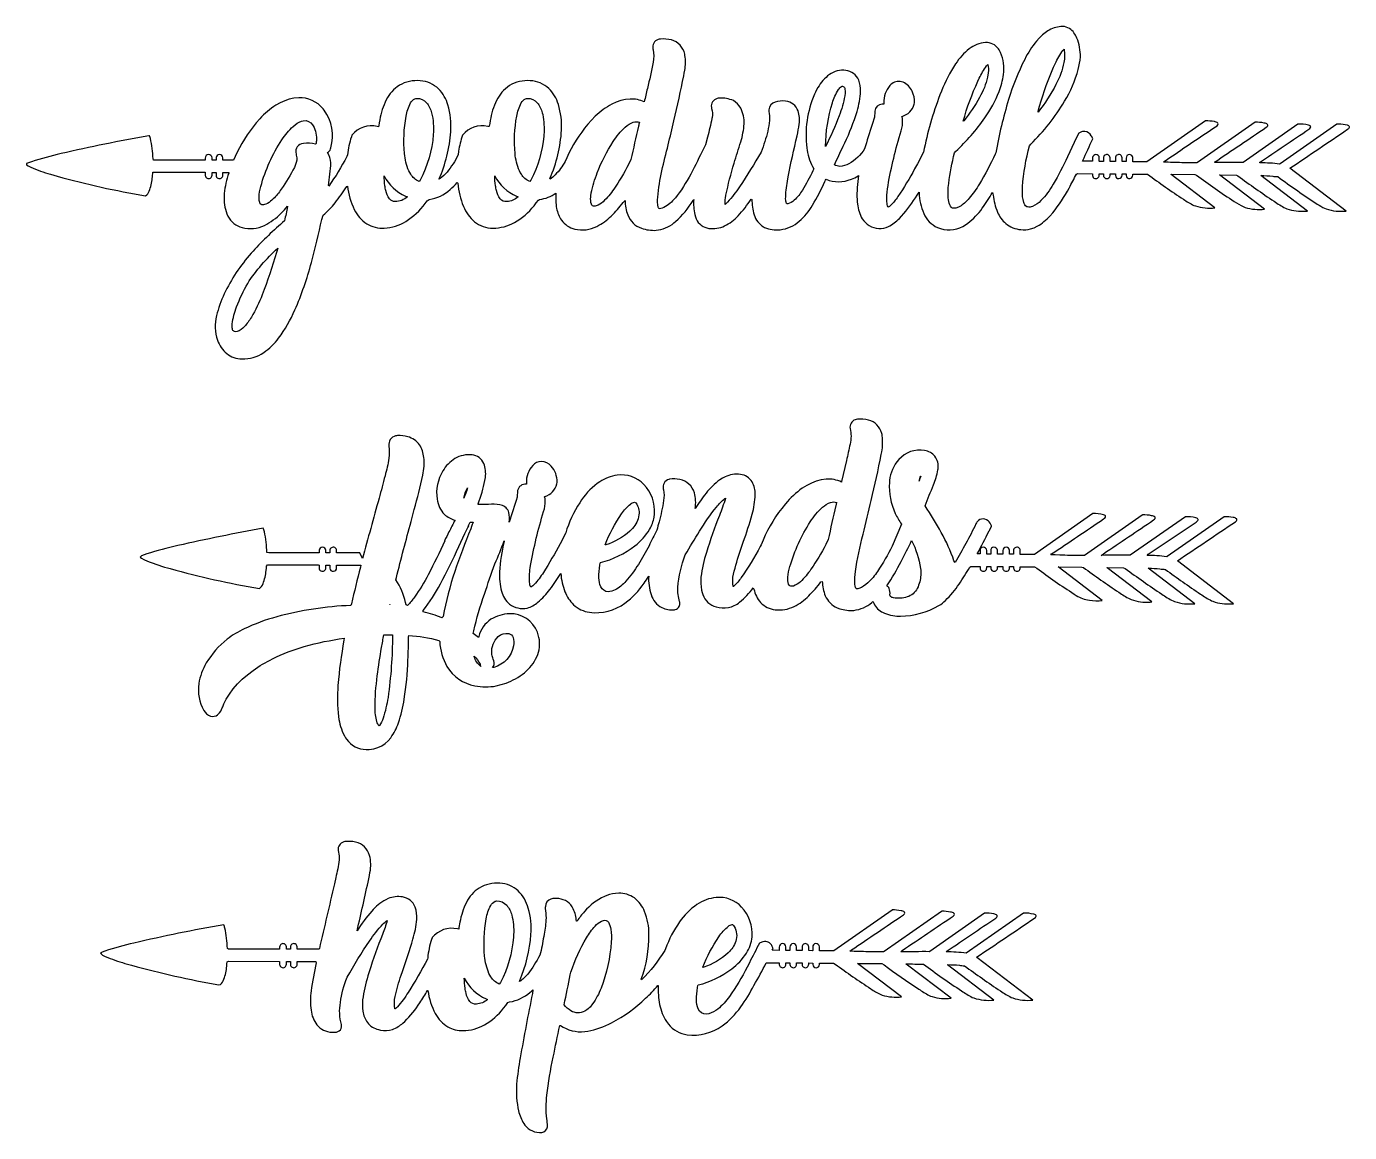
# Model space of a CAD drawing. Extents: x 2 to 88, y -3 to 135.
# Drawn here: x 44.63 to 86.55, y -2.82 to 32.23 of the extents above; entities that cross this region are included whole.
import ezdxf

# ---------------------------------------------------------------- set-up
doc = ezdxf.new("R2010")
doc.units = 0
doc.linetypes.add('0', pattern=[0])
doc.layers.add('1', color=7, linetype='0')

msp = doc.modelspace()

# ---------------------------------------------------------------- linework, layer by layer
at = {"layer": '1'}
for points in [[(84.659828, 27.735703, -0.000549), (86.486458, 28.967606), (86.52076, 28.994278), (86.540825, 29.018021, 0.430656), (86.530434, 29.07309), (86.50843, 29.086639), (86.479683, 29.098129, 0.064127), (86.201012, 29.13501), (86.145241, 29.136215), (84.345421, 27.876358), (84.32946, 27.866302, 0.030414), (83.725807, 27.90683), (83.69175, 27.913147, -0.000646), (85.260414, 28.97081), (85.292992, 28.997162), (85.311516, 29.020554, 0.432184), (85.297539, 29.074722), (85.274696, 29.088058), (85.245262, 29.099304, 0.062433), (84.91375, 29.135727), (83.17585, 27.919189), (83.155617, 27.913116, 0.001527), (82.2864, 27.911209), (82.268578, 27.926025, -0.000494), (83.910545, 29.033524), (83.940102, 29.059265), (83.955879, 29.082062), (83.959389, 29.102097), (83.952126, 29.119598, 0.155805), (83.845268, 29.167374, 0.052956), (83.55378, 29.191223), (81.72718, 27.912613), (81.709984, 27.909225), (81.236473, 27.908569, 0.00412), (80.653328, 27.925751), (80.674019, 27.952332, -0.000103), (82.348915, 29.082916), (82.374748, 29.107864, 0.401812), (82.377998, 29.166153, 0.136455), (82.264839, 29.211853, 0.042907), (81.986534, 29.235672), (80.129768, 27.936325), (80.111504, 27.935669), (79.687248, 27.941696), (79.681328, 27.942413), (79.681038, 28.07077, 0.980058), (79.469124, 28.05896), (79.469139, 27.944397), (79.341347, 27.945877), (79.341347, 28.063614, 1.018633), (79.129143, 28.057861), (79.129143, 27.94873), (79.126427, 27.948227), (78.959877, 27.950119), (78.959831, 28.066605, 1.008889), (78.747734, 28.056931), (78.747719, 27.952255), (78.622765, 27.953201), (78.619926, 27.953598), (78.619728, 28.069107, 0.934982), (78.407784, 28.070435), (78.407722, 27.955154), (78.089806, 27.957748), (78.095146, 27.974625, -0.001162), (78.413979, 28.669891), (78.379158, 28.738647), (78.365883, 28.760803, 0.227191), (78.163231, 28.899933, 0.132186), (78.016457, 28.867706), (77.988457, 28.854004), (77.967812, 28.843338, 0.012725), (77.820091, 28.546677), (77.608101, 28.093124, -0.024503), (77.159828, 27.230865, -0.062028), (76.768715, 26.708069, -0.102108), (76.503716, 26.525589, -0.135299), (76.342033, 26.507294), (76.31916, 26.516678, -0.188932), (76.224068, 26.65271, -0.076643), (76.180763, 27.010483), (76.181709, 27.079147), (76.184914, 27.147736, -0.041199), (76.403236, 28.446854), (76.44796, 28.496902, 0.063859), (77.519554, 29.855789, 0.070146), (77.951454, 30.864685, 0.04119), (78.020912, 31.261261, 0.09368), (77.909248, 31.859528, 0.150078), (77.6791, 32.15976, 0.144775), (77.45591, 32.226761, 0.132015), (77.03437, 32.111389, 0.075511), (76.711067, 31.851151), (76.632576, 31.762894, 0.054577), (76.254799, 31.183121, 0.043873), (75.745537, 29.909012, 0.031297), (75.340584, 28.226074), (75.321999, 28.181473, -0.025113), (74.81916, 27.235916, -0.039167), (74.494377, 26.781158, -0.063776), (74.240868, 26.548218), (74.156837, 26.501572), (74.073799, 26.473709), (74.001625, 26.466278, -0.258789), (73.902718, 26.528214, -0.109488), (73.839409, 26.737198, -0.058652), (73.849037, 27.254883, -0.031687), (74.034279, 28.225128), (74.067909, 28.267242, 0.052414), (74.993813, 29.328552, 0.058505), (75.4412, 30.161087, 0.054546), (75.584175, 30.704514, 0.146303), (75.490959, 31.405197), (75.47039, 31.44455), (75.447868, 31.48204), (75.423363, 31.51741, 0.26244), (75.014946, 31.713654, 0.15437), (74.497322, 31.515121, 0.083514), (74.067299, 31.043854, 0.051698), (73.61689, 30.176559), (73.569237, 30.057007, 0.042289), (73.050346, 28.247543), (72.854164, 27.87619), (72.767235, 27.714508, -0.027663), (72.237068, 26.834335, -0.052829), (71.998299, 26.551239, -0.087236), (71.930534, 26.504974), (71.927971, 26.507935, -0.102112), (71.890526, 26.670639, -0.054462), (71.909737, 27.084518), (71.925056, 27.188019, -0.031688), (72.340645, 28.916626, 0.087975), (72.386299, 29.265823, 0.058239), (72.364723, 29.369034), (72.369789, 29.377274, 0.272538), (72.751778, 29.764938), (72.758842, 29.803146, 0.14323), (72.688347, 30.172791, 0.196662), (72.400291, 30.462646, 0.257977), (72.050743, 30.410599), (72.016426, 30.38324), (71.984154, 30.352463, 0.200775), (71.791695, 29.80838, -0.010391), (71.79525, 29.762619), (71.769676, 29.76358), (71.744118, 29.76265, 0.388302), (71.508293, 29.53923, -0.000588), (71.495934, 29.374847), (71.492195, 29.352203), (71.420219, 29.116074, 0.007474), (71.182426, 28.350235, -0.128365), (70.684105, 27.87529, -0.112622), (70.400856, 27.79361, -0.125003), (70.22422, 27.847443, 0.004068), (70.503349, 28.429245), (70.503517, 28.430237), (70.504204, 28.430954), (70.558266, 28.534592, 0.034211), (70.942894, 29.536835, 0.064191), (71.056038, 30.175171, 0.101322), (70.997673, 30.52684, 0.273665), (70.589409, 30.831497, 0.197924), (70.067162, 30.701401, 0.107251), (69.702934, 30.288406), (69.663597, 30.218658), (69.625816, 30.145035), (69.594124, 30.077438, 0.133144), (69.350807, 28.37561), (69.361015, 28.307648, 0.102263), (69.575554, 27.717316), (69.545189, 27.656662, -0.027409), (69.212242, 27.036224, -0.066289), (68.954704, 26.719574, -0.131533), (68.74633, 26.605667, -0.426593), (68.710991, 26.621613, -0.124363), (68.681419, 26.760284, -0.043164), (68.737724, 27.325531), (68.760918, 27.45787, -0.012054), (69.044289, 28.761032, 0.022556), (69.11274, 29.133896, 0.104155), (69.074837, 29.548187, 0.303184), (68.6791, 29.859818, 0.09948), (68.345985, 29.832001, 0.308366), (68.148445, 29.587479, 0.088883), (68.14727, 29.544006), (68.158974, 29.458328, -0.097104), (68.166054, 29.250595, -0.055971), (68.018791, 28.579681, -0.005088), (67.906425, 28.242737, -0.016202), (67.2192, 27.147995, -0.036856), (66.843025, 26.664093, -0.027832), (66.761406, 26.587967, -0.063068), (66.775017, 26.790649), (66.790413, 26.879745, -0.024574), (67.04763, 27.894028, -0.002838), (67.260399, 28.5728, 0.058962), (67.364067, 29.141632, 0.133367), (67.256721, 29.640518, 0.150636), (67.02346, 29.875839, 0.122153), (66.578484, 29.957886), (66.542061, 29.95195), (66.509315, 29.943527, 0.384851), (66.32888, 29.66243), (66.331078, 29.645111), (66.334404, 29.627991, -0.131733), (66.348717, 29.345352), (66.342506, 29.305893, -0.025421), (66.203773, 28.719696), (66.136269, 28.47345, -0.005571), (65.727303, 27.650421, -0.042208), (65.242729, 26.866882), (65.189293, 26.800461), (65.139137, 26.742371, -0.112659), (64.772713, 26.467911, -0.128743), (64.676964, 26.453201), (64.669472, 26.457123, -0.176017), (64.634514, 26.546997, -0.068108), (64.624626, 26.729904), (64.62812, 26.815536, -0.034392), (64.760139, 27.652557, -0.010065), (64.958687, 28.478073, 0.006883), (65.139427, 29.239426, 0.010761), (65.453743, 30.666016), (65.468651, 30.751877), (65.482536, 30.837921, 0.082237), (65.489937, 31.311401), (65.481972, 31.350677, 0.28842), (65.059746, 31.798157, 0.090112), (64.714531, 31.827148), (64.67704, 31.820358), (64.643639, 31.811066, 0.399626), (64.477058, 31.522888), (64.481606, 31.490082, -0.11105), (64.481056, 31.093185, -0.01244), (64.299873, 30.259552, -0.001985), (64.200768, 29.83577, 0.128075), (63.754265, 29.924667), (63.604576, 29.90976), (63.457588, 29.877548), (63.313622, 29.829163), (63.172844, 29.765656, 0.073065), (62.646919, 29.382584), (62.525948, 29.260025), (62.409676, 29.128937, 0.067343), (61.747993, 28.06485), (61.69381, 27.94812, -0.064938), (61.37957, 27.525162, -0.050293), (61.218636, 27.392151), (61.212776, 27.410187, 0.088953), (61.578651, 28.942871, 0.08436), (61.478767, 29.758896, 0.127144), (61.177116, 30.260788, 0.177473), (60.590385, 30.507324, 0.158085), (59.927711, 30.35141, 0.135777), (59.521355, 29.881973, 0.072058), (59.319481, 29.24408), (59.3041, 29.154831), (59.290993, 29.065231), (59.279701, 29.052658), (59.240944, 29.061874, 0.28596), (58.446098, 28.784088), (58.444344, 28.781326, 0.057), (58.320274, 28.271393), (58.304619, 28.154694, -0.053206), (57.953209, 27.61055, -0.062347), (57.731804, 27.404831), (57.69622, 27.384567, 0.08664), (58.070992, 28.891861, 0.085717), (57.979317, 29.740082, 0.123041), (57.685371, 30.247665, 0.178145), (57.105186, 30.505798, 0.155779), (56.440483, 30.362732, 0.138221), (56.025795, 29.901138, 0.073847), (55.817924, 29.264923), (55.802147, 29.176468), (55.788673, 29.087631), (55.778511, 29.051559), (55.740395, 29.060837, 0.289069), (54.939995, 28.783096), (54.93824, 28.779648), (54.919548, 28.729218, 0.052678), (54.800392, 28.161591), (54.77459, 28.101715, -0.034538), (54.204811, 27.168671), (54.19973, 27.18721, 0.009455), (54.272636, 27.90715, 0.116595), (54.162209, 28.234528), (54.165581, 28.238266, 0.219554), (54.25724, 28.345306), (54.270515, 28.385666, 0.229335), (54.058693, 29.571045), (54.022179, 29.61702, 0.238501), (53.251381, 29.965973), (53.10125, 29.951935), (52.953819, 29.92038), (52.80938, 29.872437), (52.668175, 29.809189), (52.530449, 29.731796, 0.0661), (52.019279, 29.302643), (51.902672, 29.171036, 0.067557), (51.239632, 28.101959), (51.183022, 27.991394), (50.845161, 27.991653), (50.8451, 28.066757, 0.945752), (50.633049, 28.070313), (50.632973, 27.991943), (50.505165, 27.992203), (50.504967, 28.069168, 0.990402), (50.292946, 28.058304), (50.292976, 27.992218), (48.64576, 27.993362), (48.636116, 28.037109, 0.051761), (48.552193, 28.679916), (48.536095, 28.735291), (48.525597, 28.766159), (48.501457, 28.764679, 0.012521), (45.72216, 28.196869, 0.022045), (44.782387, 27.938614), (44.625618, 27.879883), (44.631172, 27.847198), (44.678932, 27.809174), (44.761192, 27.76532, 0.033126), (45.384331, 27.544983), (45.600853, 27.481934, 0.024563), (48.39753, 26.859161, 0.153973), (48.514061, 27.00943, 0.071641), (48.612816, 27.413879, 0.001758), (48.635063, 27.610016), (50.292976, 27.605209), (50.292976, 27.509491, 1.011553), (50.505165, 27.515121), (50.505165, 27.604156), (50.507332, 27.604568), (50.632973, 27.604065), (50.633049, 27.507095, 1.003855), (50.845177, 27.515961), (50.845161, 27.603333), (51.03756, 27.60321), (51.036324, 27.58049, 0.053898), (50.892525, 26.937485, 0.097262), (50.948311, 26.364563), (50.977074, 26.28772), (51.011055, 26.216385, 0.212683), (51.460854, 25.854996, 0.180112), (52.165382, 25.925293, 0.086092), (52.694328, 26.310776, 0.022531), (52.894478, 26.528229), (52.899315, 26.51799, 0.001706), (52.803825, 26.072098), (52.740303, 26.014252, 0.032643), (51.746651, 25.039841, 0.074398), (50.891838, 23.750961, 0.04399), (50.648201, 23.064575, 0.136419), (50.678093, 22.28743, 0.142614), (50.971016, 21.860046, 0.165569), (51.451805, 21.69426, 0.158747), (52.142464, 21.896881, 0.085001), (52.61515, 22.350616, 0.058227), (53.131004, 23.244949, 0.03726), (53.654076, 24.744202, 0.015897), (53.983131, 26.114685), (54.027718, 26.250992, 0.058944), (54.405571, 26.636566, 0.02782), (54.771797, 27.15358), (54.794823, 27.166962, 0.084587), (55.014214, 26.423019, 0.133107), (55.407875, 25.976028, 0.155894), (55.963264, 25.838028, 0.126541), (56.647224, 26.051285, 0.094104), (57.25695, 26.613235), (57.325615, 26.706482), (57.389214, 26.744766, 0.139042), (58.046303, 27.056488, 0.037617), (58.273598, 27.279083), (58.288887, 27.262802, 0.076332), (58.471519, 26.524033, 0.11928), (58.822807, 26.040543, 0.172251), (59.403618, 25.837021, 0.128219), (60.088417, 26.014618, 0.097266), (60.707481, 26.543869), (60.777626, 26.63324), (60.845848, 26.72757), (60.883339, 26.743118, 0.112619), (61.403435, 26.945694, 0.063454), (61.423729, 26.462952, 0.105668), (61.577003, 26.08847, 0.185429), (62.001823, 25.807236, 0.17771), (62.699471, 25.892868, 0.076812), (63.151985, 26.217621, 0.042658), (63.530373, 26.649399), (63.590889, 26.70932, 0.088887), (63.676872, 26.253342, 0.218226), (64.111732, 25.833023, 0.096316), (64.57563, 25.767548, 0.147669), (65.142738, 26.002441), (65.196007, 26.045654, 0.072396), (65.746742, 26.710083), (65.763878, 26.737228), (65.768929, 26.741135, 0.073893), (65.799065, 26.267487), (65.820503, 26.196121), (65.846184, 26.132355, 0.268515), (66.250648, 25.82933, 0.145725), (66.745964, 25.908722, 0.09115), (67.171837, 26.225494, 0.044054), (67.591866, 26.759018), (67.609535, 26.748749, 0.071518), (67.682884, 26.262878, 0.188981), (67.983665, 25.875366), (68.015053, 25.858704, 0.139551), (68.507393, 25.786682, 0.154876), (69.112465, 26.054153, 0.07908), (69.531746, 26.565063, 0.025771), (69.925133, 27.317276, -0.013011), (69.962334, 27.386795, 0.204424), (70.76429, 27.387589, 0.042773), (70.975655, 27.49292), (70.994392, 27.499817, 0.051669), (70.942726, 26.741562), (70.94799, 26.671265), (70.95565, 26.601181, 0.109147), (71.107048, 26.134567, 0.24925), (71.633736, 25.828766, 0.139595), (71.935921, 25.885147, 0.085322), (72.285027, 26.145172, 0.050984), (72.791924, 26.795654), (72.850258, 26.886337), (72.907219, 26.977875), (72.911766, 26.950851, 0.092883), (73.056435, 26.303101, 0.184664), (73.491524, 25.855911, 0.228597), (74.293709, 25.891861), (74.377174, 25.940765), (74.458794, 25.997269, 0.070348), (74.909843, 26.465286, 0.030306), (75.235481, 26.963577), (75.257301, 26.884064, 0.074308), (75.393059, 26.346054, 0.113123), (75.656029, 25.98291, 0.154596), (76.130562, 25.790894, 0.088902), (76.444099, 25.812927), (76.550987, 25.849106), (76.655647, 25.8992, 0.078986), (77.052238, 26.220261), (77.145943, 26.326157, 0.047402), (77.662926, 27.106705, 0.012058), (77.892876, 27.549332), (77.925728, 27.563492), (78.406578, 27.560471), (78.407738, 27.560059), (78.407677, 27.545364), (78.407722, 27.530655, 1.119252), (78.619911, 27.517487), (78.619911, 27.558823), (78.747719, 27.558258), (78.747749, 27.508255, 0.950384), (78.959801, 27.503281), (78.959892, 27.556702), (79.129143, 27.555573), (79.12928, 27.5056, 0.996193), (79.341362, 27.515854), (79.341347, 27.554169), (79.469154, 27.553009), (79.46949, 27.502441, 0.983147), (79.681328, 27.516205), (79.681328, 27.551392), (80.118965, 27.54837), (80.149376, 27.542435, 0.010822), (81.286278, 26.749496, 0.037664), (81.61216, 26.558517), (81.662743, 26.539276, 0.100082), (82.282417, 26.477554), (80.892067, 27.53685), (80.897942, 27.54184), (81.644569, 27.534698), (81.696144, 27.517303, 0.013434), (82.895546, 26.681732, 0.037175), (83.19381, 26.511581), (83.244637, 26.492981, 0.098492), (83.852608, 26.434509), (83.851204, 26.436554), (82.424858, 27.523285), (82.437874, 27.52565), (82.961494, 27.518311), (83.012093, 27.490662, 0.009803), (84.158913, 26.686417, 0.028029), (84.516075, 26.46994), (84.562675, 26.450241, 0.100943), (85.155952, 26.373596), (85.211143, 26.377563), (83.735878, 27.501953, -0.024658), (84.112801, 27.483383, 0.065181), (84.272926, 27.467728, 0.012275), (85.525978, 26.598053, 0.026499), (85.758644, 26.464523), (85.80732, 26.445038, 0.105921), (86.442299, 26.377609)], [(77.221535, 31.046509, -0.051477), (77.46859, 31.470093, -0.048546), (77.500954, 31.50473, -0.10022), (77.499336, 31.089478, -0.071525), (77.245934, 30.390976, -0.047886), (76.677483, 29.509979), (76.679222, 29.541641, -0.031003), (77.125343, 30.833084), (77.172554, 30.940186)], [(74.815575, 30.586151, -0.046211), (75.04705, 30.978333), (75.066689, 31.002182), (75.087212, 31.025284), (75.092415, 31.023987, -0.077187), (75.101341, 30.760559), (75.080681, 30.623291, -0.072091), (74.82769, 29.978867, -0.044196), (74.327934, 29.240005), (74.305016, 29.228012, -0.03546), (74.771294, 30.492996)], [(70.480751, 30.332489, -0.386287), (70.552986, 30.271286, -0.08804), (70.563606, 30.110458), (70.554817, 30.029388, -0.04935), (70.375328, 29.398132, -0.027749), (69.944054, 28.421982, -0.070291), (70.163139, 29.808319, -0.070534), (70.351082, 30.22464, -0.113291), (70.452919, 30.325027), (70.467918, 30.330688)], [(57.517281, 28.802933, -0.1012), (57.102898, 27.360733), (57.067696, 27.314743, -0.16056), (56.800529, 27.541611), (56.768303, 27.595459), (56.739204, 27.652985, -0.079852), (56.602608, 28.202179, -0.068551), (56.654762, 29.38205, -0.083574), (56.797646, 29.803284, -0.165923), (56.936043, 29.936951), (56.961494, 29.94429), (56.987541, 29.947189, -0.222994), (57.301979, 29.81073, -0.115282), (57.462318, 29.492294, -0.080032)], [(61.017998, 28.750626, -0.097675), (60.60836, 27.360733), (60.573143, 27.314743, -0.160536), (60.305992, 27.541611), (60.273766, 27.595459), (60.244667, 27.652985, -0.079852), (60.10807, 28.202179, -0.068526), (60.160194, 29.38205, -0.083517), (60.303108, 29.803284, -0.165981), (60.44149, 29.936951), (60.466942, 29.94429), (60.492989, 29.947189, -0.222957), (60.807426, 29.81073, -0.115282), (60.967766, 29.492294), (60.98275, 29.432831, -0.067521), (61.022148, 28.795319)], [(53.812355, 28.598373, -0.015259), (53.795525, 28.497513), (53.786873, 28.495255, 0.099171), (53.401207, 28.522827, 0.202854), (53.201759, 28.410065, 0.187574), (53.163582, 28.228119, 0.014224), (53.191673, 28.062988, -0.119237), (53.124702, 27.786758), (53.113747, 27.762817, -0.033757), (52.697762, 27.067963, -0.040374), (52.446877, 26.765472, -0.062702), (52.261421, 26.619232), (52.213814, 26.595871), (52.173195, 26.581863), (52.139503, 26.575211), (52.115532, 26.573853, -0.353983), (52.021812, 26.635666), (52.015068, 26.652573, -0.107321), (52.000938, 26.897324), (52.013741, 26.992142), (52.029335, 27.069885), (52.050179, 27.156097, -0.076077), (52.719566, 28.637405, -0.059208), (53.075294, 29.062195, -0.101559), (53.33802, 29.226898), (53.39843, 29.24147, -0.305652), (53.690956, 29.108932), (53.711464, 29.077194, -0.140484)], [(64.051476, 29.189148, 0.016957), (64.016991, 29.062546, 0.004319), (63.778481, 28.010559), (63.704018, 27.855179, -0.029998), (63.234505, 27.069412, -0.054846), (62.897087, 26.672699, -0.111143), (62.677223, 26.540024), (62.64608, 26.53418), (62.6222, 26.532852, -0.35928), (62.526543, 26.597443, -0.109732), (62.503883, 26.819962), (62.507072, 26.85672), (62.520058, 26.952393, -0.045762), (62.713676, 27.592239, -0.05173), (63.212746, 28.577057, -0.065542), (63.600334, 29.037766, -0.099468), (63.854622, 29.189178, -0.153606)], [(55.982063, 27.180237, -0.032151), (55.95829, 27.49559, 0.173448), (56.637932, 26.853683), (56.695641, 26.828445, -0.180841), (56.309685, 26.676331, -0.231311), (56.131554, 26.763519, -0.111815), (56.012474, 27.02504, -0.02783)], [(59.487526, 27.180237, -0.032151), (59.463753, 27.49559, 0.175237), (60.15374, 26.849045), (60.201103, 26.828445, -0.165526), (59.848228, 26.6772, -0.263237), (59.637001, 26.763519, -0.111815), (59.517921, 27.02504, -0.027689)], [(52.589088, 25.202606), (52.545525, 25.059708, -0.020577), (52.095207, 23.723633, -0.040186), (51.751183, 23.012131, -0.04477), (51.532143, 22.715088, -0.133726), (51.301338, 22.558929, -0.424041), (51.158577, 22.616058, -0.10133), (51.14077, 22.748383), (51.143974, 22.804108, -0.061663), (51.284538, 23.34169, -0.041138), (51.635475, 24.085449, -0.061776)], [(81.092354, 15.294022, -0.000402), (82.932564, 16.535461), (82.962105, 16.561493), (82.977486, 16.584503), (82.980324, 16.604706), (82.97213, 16.622269, 0.148959), (82.860771, 16.6698, 0.043105), (82.577736, 16.694489), (80.770943, 15.429749), (80.75489, 15.425644, 0.02973), (80.132866, 15.465698), (80.168831, 15.501526, -0.000631), (81.685921, 16.524338), (81.721336, 16.551468), (81.74218, 16.575684, 0.437569), (81.731819, 16.631622), (81.709282, 16.64534), (81.679817, 16.656906, 0.065352), (81.345375, 16.69339), (79.60183, 15.472885), (79.570702, 15.471436, 0.001458), (78.681038, 15.469345), (78.752388, 15.518951, -0.000535), (80.340569, 16.589996), (80.371452, 16.616302), (80.388054, 16.639587), (80.39193, 16.660019), (80.384651, 16.677826, 0.156245), (80.275566, 16.726105, 0.044137), (79.989952, 16.751511), (79.982567, 16.746902), (78.15493, 15.46756), (78.028343, 15.467209, -0.012897), (77.366707, 15.477188), (77.225731, 15.481018), (77.08474, 15.484055), (77.109489, 15.512619, -0.000599), (78.755379, 16.622467), (78.791298, 16.649551), (78.812889, 16.67392, 0.435309), (78.804283, 16.730286), (78.782173, 16.744125), (78.753044, 16.755783, 0.065418), (78.417305, 16.793121), (76.564003, 15.495819), (76.547081, 15.493896), (76.116234, 15.500015), (76.113823, 15.500977), (76.113792, 15.623367, 1.006531), (75.901649, 15.617249), (75.901634, 15.503342), (75.900063, 15.502701), (75.773842, 15.504486), (75.773476, 15.629608, 0.930418), (75.561638, 15.627563), (75.561638, 15.507187), (75.559883, 15.506485), (75.392387, 15.50853), (75.392082, 15.629288, 0.988507), (75.180214, 15.615051), (75.180214, 15.510345), (75.052391, 15.51152), (75.052299, 15.625732, 0.998006), (74.840248, 15.616714), (74.840218, 15.513672), (74.75425, 15.514114, 0.007051), (75.126625, 16.244354), (75.141228, 16.259064), (75.206383, 16.389923), (75.198814, 16.408234), (75.191109, 16.426483), (75.18325, 16.444656), (75.175255, 16.462784), (75.163551, 16.48497, 0.452536), (74.790016, 16.574997, 0.110963), (74.708458, 16.466614, -0.025021), (74.048729, 15.24057), (74.014061, 15.29657, 0.046884), (73.613136, 16.192474, 0.019986), (73.101707, 17.037949, -0.00603), (73.365471, 17.702087, 0.056019), (73.503853, 18.173309), (73.508644, 18.21463, 0.197996), (73.41201, 18.607605, 0.184027), (73.08506, 18.792084, 0.264013), (72.267509, 18.500687, 0.156789), (71.973763, 17.840469), (71.966835, 17.774628, 0.126218), (72.15554, 16.793839, 0.045903), (72.347786, 16.458344), (72.053185, 15.762894), (72.056541, 15.761703, -0.035261), (71.592751, 14.961304, -0.059793), (71.283333, 14.593323, -0.092704), (71.004814, 14.418945, -0.123524), (70.926979, 14.410004), (70.919334, 14.413895, -0.177827), (70.883888, 14.504227, -0.067925), (70.873955, 14.680496), (70.877235, 14.766983), (70.884377, 14.860016), (70.895012, 14.958725, -0.028954), (71.132881, 16.137238, 0.008136), (71.392555, 17.212097, 0.011938), (71.71096, 18.666382), (71.724831, 18.749969, 0.082545), (71.741631, 19.255844), (71.734047, 19.295013), (71.7248, 19.333832, 0.280668), (71.302177, 19.757111, 0.09065), (70.957237, 19.783188), (70.91993, 19.775818), (70.886772, 19.76593, 0.387327), (70.725151, 19.487228, -0.030673), (70.752785, 19.242538, -0.041422), (70.720085, 18.993118, -0.008673), (70.608116, 18.472244), (70.455544, 17.81311), (70.450203, 17.792816, 0.136594), (69.967766, 17.879761), (69.80854, 17.858673), (69.65255, 17.818222), (69.500023, 17.759735), (69.351341, 17.68454), (69.206734, 17.594009, 0.065039), (68.675407, 17.105118), (68.55584, 16.957886, 0.068078), (67.901115, 15.797241), (67.877953, 15.748215, -0.028167), (67.271935, 14.763596, -0.054703), (67.042, 14.496063), (67.028755, 14.485458), (67.021935, 14.485153, -0.115152), (67.029961, 14.873627, -0.027395), (67.248833, 15.633789), (67.291603, 15.761826), (67.335335, 15.889526, 0.022912), (67.620247, 16.76886, 0.061262), (67.716469, 17.39386, 0.133988), (67.621162, 17.795868, 0.231895), (67.249886, 18.033066, 0.149987), (66.761223, 17.956253), (66.678413, 17.91304), (66.597908, 17.86235, 0.072507), (66.159752, 17.437958, 0.023606), (65.815804, 16.953842, 0.106216), (65.788017, 17.452026, 0.281345), (65.329521, 17.870804, 0.104588), (64.999336, 17.879562), (64.97921, 17.873917, 0.413793), (64.803154, 17.57515), (64.808052, 17.540863, -0.094238), (64.815651, 17.211411, -0.024774), (64.669685, 16.532318, -0.004624), (64.601341, 16.265793, 0.003093), (64.351357, 15.773392, -0.024918), (64.013344, 15.183945, -0.043668), (63.620094, 14.646729, -0.088902), (63.277672, 14.374512, -0.101835), (63.057838, 14.315918, -0.286413), (62.822289, 14.473465, -0.103609), (62.766609, 14.759323, -0.053045), (62.796227, 15.158539), (62.806709, 15.226456), (62.813347, 15.241287, 0.100586), (63.906349, 15.77063, 0.095362), (64.370338, 16.292374, 0.081511), (64.514732, 16.680573), (64.528267, 16.769791, 0.207724), (64.191887, 17.714081, 0.241047), (63.340508, 18.007492, 0.115984), (62.788765, 17.797073), (62.713203, 17.744705, 0.088614), (62.155937, 17.137421, 0.070309), (61.712029, 16.177521), (61.531746, 15.836121, -0.0214), (61.003792, 14.924744, -0.044944), (60.715248, 14.54657, -0.093917), (60.61068, 14.463684), (60.605309, 14.462814, -0.112677), (60.567345, 14.619034, -0.06482), (60.600777, 15.142105, -0.032361), (61.013557, 16.861282, 0.075719), (61.06385, 17.20256, 0.068436), (61.040627, 17.326523), (61.048317, 17.335037, 0.278618), (61.430428, 17.734192), (61.436668, 17.773499), (61.438286, 17.788986, 0.190951), (61.252831, 18.29866, 0.218121), (60.938652, 18.44252, 0.197237), (60.665611, 18.314987, 0.203008), (60.467583, 17.767578, -0.002077), (60.471611, 17.71962), (60.44529, 17.720596), (60.418968, 17.719559, 0.404035), (60.182304, 17.47847, -0.031896), (60.168755, 17.310989, 0.000174), (59.921883, 16.518799, 0.101605), (59.9114, 16.824142, 0.286039), (59.664207, 17.057693), (59.627922, 17.066437, 0.068104), (59.265739, 17.084442, -0.019839), (58.936867, 17.080276), (58.939278, 17.096176), (58.973717, 17.193314, 0.0478), (59.166786, 17.93959, 0.133854), (59.117332, 18.378296, 0.269894), (58.744362, 18.65033, 0.165855), (58.201897, 18.533524, 0.123813), (57.818886, 18.143204, 0.175068), (57.637032, 17.248047, 0.160326), (57.869026, 16.768402, 0.133987), (58.205025, 16.583115, 0.009368), (58.013084, 16.209763, 0.003508), (57.871284, 15.92836), (57.878365, 15.924835, -0.012291), (57.357552, 14.856567, -0.034172), (56.924355, 14.149017, -0.035695), (56.69857, 13.880096), (56.659538, 13.899979), (56.639763, 13.980072, 0.09013), (56.328941, 14.688995), (56.345314, 14.762054, -0.005716), (56.812721, 16.539398), (56.914513, 16.921982, 0.012835), (57.187218, 18.010498, 0.077319), (57.216469, 18.574097, 0.120989), (57.079033, 18.968338, 0.174792), (56.71209, 19.225815, 0.091035), (56.378807, 19.263031), (56.348015, 19.25827), (56.323524, 19.252625, 0.393304), (56.109886, 18.933167, -0.050426), (56.111153, 18.5439, -0.026452), (55.987633, 17.992722, -0.005341), (55.798195, 17.278839, 0.004305), (55.27581, 15.366974), (55.191292, 15.548981), (55.180901, 15.549438), (54.454918, 15.549835), (54.451485, 15.550278), (54.451469, 15.622437, 1.015608), (54.239281, 15.616272), (54.239296, 15.550598), (54.238411, 15.550095), (54.111504, 15.550339), (54.111229, 15.628616, 0.92998), (53.899376, 15.628555), (53.8993, 15.550507), (52.300407, 15.55162), (52.243797, 15.555496, 0.050818), (52.163719, 16.218445), (52.14785, 16.276215), (52.137428, 16.30867), (52.126244, 16.326263, 0.011857), (49.417244, 15.776154, 0.020372), (48.434502, 15.512283), (48.265572, 15.451782), (48.231834, 15.41304), (48.272484, 15.375763), (48.349281, 15.332367), (48.459541, 15.283524, 0.025198), (49.181725, 15.04744, 0.025128), (52.004845, 14.417999, 0.15403), (52.122581, 14.572617, 0.070998), (52.221031, 14.987289), (52.228889, 15.058762), (52.234871, 15.130432), (52.262733, 15.168198), (53.864143, 15.163605), (53.899315, 15.163071), (53.899284, 15.069031, 1.02551), (54.111504, 15.075119), (54.111549, 15.162842), (54.239296, 15.162338), (54.239494, 15.062836, 0.989493), (54.451485, 15.073624), (54.451485, 15.161652), (55.220741, 15.16095), (55.205009, 15.09343, 0.00695), (54.923851, 13.934723), (54.902809, 13.881927, 0.055251), (52.555534, 13.521408, 0.044824), (51.527885, 13.13945, 0.045316), (50.981499, 12.81189, 0.087877), (50.324791, 12.059204, 0.095009), (50.086433, 11.404236, 0.167253), (50.244698, 10.557251, 0.182842), (50.456474, 10.376617, 0.252409), (50.683907, 10.420303), (50.705025, 10.437988, 0.117467), (50.831657, 10.635757, -0.031243), (50.882011, 10.760132), (50.957069, 10.907471), (51.060356, 11.075653), (51.179405, 11.237976), (51.313896, 11.394272), (51.463402, 11.544296), (51.627571, 11.687836), (51.806038, 11.824722, -0.041435), (52.423531, 12.19313, -0.043826), (53.424477, 12.57814, -0.037798), (54.693474, 12.841888), (54.686577, 12.782227, 0.026968), (54.495979, 11.350204, 0.050742), (54.515083, 10.358521), (54.528313, 10.272644, 0.098194), (54.736336, 9.686584), (54.76757, 9.641022, 0.244609), (55.385445, 9.320221), (55.488594, 9.322235), (55.632729, 9.342361), (55.763405, 9.381409), (55.881416, 9.437546), (55.987434, 9.509064), (56.082222, 9.594131), (56.166542, 9.690994, 0.077968), (56.41349, 10.160522, 0.045643), (56.593636, 10.915054, 0.031409), (56.714165, 12.153824, 0.009287), (56.733803, 12.884918), (56.740334, 12.93187, -0.044567), (57.688606, 12.775482), (57.719902, 12.735031, 0.115647), (57.950386, 11.951416, 0.21635), (58.837013, 11.334244, 0.087828), (59.507286, 11.330902), (59.821068, 11.422592, 0.084612), (60.402107, 11.748795, 0.115842), (60.795937, 12.254486, 0.161567), (60.864098, 12.867966), (60.843178, 12.952606), (60.815559, 13.033615, 0.322379), (59.931465, 13.618042, 0.128859), (59.344032, 13.442123, 0.187908), (58.956963, 12.896378), (58.945152, 12.864975, 0.01717), (58.78495, 12.995316), (58.797981, 13.072113, -0.025642), (59.136665, 14.243988, -0.004309), (59.469032, 15.202789, 0.017376), (59.761177, 15.92485), (59.758369, 15.906342, 0.045778), (59.617882, 14.942703, 0.079617), (59.67646, 14.334976, 0.15894), (59.933922, 13.923386, 0.216159), (60.491722, 13.79892, 0.110959), (60.833702, 13.986298, 0.055094), (61.212303, 14.390533, 0.024711), (61.556511, 14.891632, 0.073422), (61.686501, 14.316437, 0.107776), (61.962532, 13.903931, 0.152504), (62.466789, 13.663834, 0.191821), (63.590492, 13.955383, 0.084154), (64.195854, 14.588028, 0.014637), (64.340614, 14.805832), (64.342644, 14.804947, 0.094218), (64.415459, 14.224121, 0.200823), (64.759209, 13.814026, 0.139625), (65.155922, 13.74791), (65.185158, 13.754501, 0.417371), (65.32357, 13.989609), (65.320503, 14.003616, -0.092523), (65.268105, 14.449753, -0.077621), (65.502342, 15.486176, -0.005588), (65.950188, 16.22998, -0.030627), (66.488914, 16.999313, -0.054762), (66.757881, 17.272812), (66.774269, 17.284698), (66.77198, 17.26799, -0.0196), (66.582405, 16.731842, 0.018787), (66.170601, 15.564163, 0.043022), (65.995949, 14.781494, 0.064542), (66.015526, 14.366852), (66.033806, 14.293335), (66.056999, 14.224655, 0.244187), (66.478905, 13.834396, 0.112042), (66.866676, 13.811493, 0.115177), (67.222557, 13.985687, 0.067701), (67.653389, 14.44075), (67.677574, 14.399292, 0.135154), (67.886818, 13.971893, 0.177541), (68.346901, 13.746582, 0.152672), (68.951469, 13.851135, 0.077502), (69.410957, 14.183716, 0.042778), (69.795143, 14.626984), (69.841072, 14.643387, 0.092532), (69.935844, 14.18811, 0.193426), (70.316093, 13.808212), (70.393837, 13.778641, 0.092365), (70.841179, 13.726151, 0.147877), (71.413292, 13.976212), (71.444817, 14.002258), (71.456108, 14.000031, 0.204653), (71.718727, 13.679489), (71.746696, 13.664169, 0.11066), (72.276421, 13.543777), (72.320442, 13.542877, 0.128441), (73.539101, 13.878555, 0.068208), (73.744255, 14.035873, 0.049671), (74.177345, 14.559128, 0.02014), (74.517525, 15.094223), (74.544807, 15.12059), (74.840202, 15.118759), (74.840263, 15.066101, 1.013393), (75.052422, 15.075531), (75.052406, 15.117157), (75.180229, 15.116364), (75.180214, 15.069321, 1.023483), (75.392372, 15.074265), (75.392387, 15.115097), (75.561638, 15.113907), (75.56179, 15.063568, 1.005449), (75.773857, 15.076462), (75.773842, 15.112457), (75.901634, 15.111511), (75.901756, 15.064011, 1.001628), (76.113838, 15.075104), (76.113823, 15.109894), (76.569908, 15.106491), (76.638557, 15.059753, 0.014684), (77.822411, 14.241165), (77.891228, 14.198898, 0.112882), (78.305672, 14.046906, 0.058013), (78.714592, 14.035233), (78.712288, 14.037796), (77.318291, 15.099899), (78.068916, 15.093048), (78.115608, 15.085037, 0.009813), (79.237114, 14.299347, 0.026658), (79.58564, 14.087646), (79.631142, 14.067932, 0.103714), (80.230019, 13.988846), (80.286064, 13.992889), (78.864204, 15.07634), (78.858162, 15.084091), (79.390984, 15.076614), (79.438103, 15.053635, 0.010001), (80.599342, 14.239471, 0.028735), (80.955818, 14.024826), (81.004524, 14.00499, 0.106142), (81.643913, 13.936005), (80.171806, 15.057602), (80.18264, 15.060654, -0.020839), (80.541679, 15.042191, 0.060574), (80.699181, 15.025772), (80.712563, 15.021942, 0.009748), (81.82502, 14.242798, 0.025977), (82.171516, 14.031967), (82.216286, 14.012299, 0.104983), (82.817162, 13.931747), (82.87455, 13.935852)], [(72.908287, 17.819244), (72.906944, 17.818298, -0.033059), (72.96122, 17.982986, -0.014806)], [(58.487129, 17.280289), (58.4842, 17.28093, -0.086401), (58.603127, 17.603424, -0.018599)], [(63.482307, 16.78064, -0.067735), (63.761711, 17.092407, -0.127485), (63.889793, 17.155716, -0.267458), (63.935768, 17.128754, -0.177735), (64.033714, 16.755829), (64.008553, 16.627518, -0.125535), (63.7463, 16.238968, -0.108347), (62.979012, 15.797989), (62.963112, 15.806702, -0.05688)], [(70.300896, 17.146164, 0.009366), (70.273216, 17.048874, 0.004362), (70.027931, 15.96759), (69.953453, 15.81221, -0.030003), (69.48394, 15.026443, -0.054878), (69.146507, 14.629715, -0.11118), (68.926659, 14.49704), (68.895515, 14.491196), (68.871635, 14.489853, -0.35916), (68.775978, 14.554459, -0.10987), (68.753349, 14.776993, -0.053829), (68.816353, 15.111404, -0.072488), (69.462181, 16.534058, -0.065508), (69.849754, 16.994781, -0.099379), (70.104042, 17.146194, -0.153776)], [(58.728111, 16.37912), (58.702705, 16.312241, 0.015924), (58.196785, 14.956299, 0.031087), (57.825813, 13.527252), (57.790169, 13.487228, 0.032936), (57.199074, 13.681076), (57.196434, 13.716736, 0.043292), (57.742317, 14.565842, 0.016867), (58.322182, 15.74411), (58.519829, 16.164551, -0.01178), (58.643471, 16.407135), (58.634636, 16.418594), (58.683342, 16.519577), (58.775993, 16.515686), (58.777992, 16.513229), (58.753212, 16.446121)], [(71.988396, 14.197174), (71.986641, 14.209122), (71.985786, 14.221161, 0.127228), (71.960136, 14.423477, 0.142295), (71.888588, 14.502548, 0.030911), (72.342781, 15.277969, 0.00828), (72.67289, 15.940536, -0.07691), (72.955559, 15.05394, -0.054858), (72.961372, 14.842407, -0.100711), (72.852287, 14.419067, -0.198439), (72.532555, 14.150909, -0.118346), (72.097725, 14.122345, -0.14818), (72.002296, 14.169006, -0.11392)], [(59.370552, 12.363312, -0.234933), (59.577171, 12.897949, -0.228133), (59.908745, 12.992661, -0.269667), (60.044182, 12.861511, -0.124416), (60.057884, 12.607025, -0.291222), (59.432365, 11.917618), (59.38871, 11.910751, 0.330921), (59.430336, 12.131104, 0.028552), (59.399895, 12.217041, -0.050809)], [(55.8769, 12.546371, -0.0031), (55.949623, 12.950134, -0.01031), (56.221947, 12.953186), (56.222588, 12.929901, -0.035088), (56.081429, 10.969788, -0.044134), (55.924263, 10.305283, -0.087105), (55.809486, 10.076462), (55.798744, 10.065399, -0.130601), (55.727196, 10.20018, -0.068421), (55.673439, 10.642334, -0.03558), (55.742241, 11.653473, -0.012388)], [(59.006401, 11.994232, 0.024787), (59.027138, 11.946747), (59.013893, 11.954163, -0.147707), (58.81414, 12.250412), (58.810646, 12.27681, -0.112883), (59.000404, 12.016724), (59.000557, 12.010498)], [(74.732658, 2.736191, -0.000527), (76.565071, 3.972137), (76.595833, 3.997864), (76.613045, 4.020706, 0.425682), (76.597603, 4.073746), (76.574883, 4.086823), (76.545784, 4.0979, 0.068975), (76.215172, 4.13475), (74.401329, 2.865051, 0.028332), (73.771889, 2.90593), (73.80117, 2.938324, -0.000415), (75.34008, 3.976379), (75.368645, 4.001633, 0.365617), (75.379982, 4.06102, 0.155952), (75.275276, 4.108398, 0.047876), (74.98365, 4.134216), (73.251564, 2.921768), (73.235924, 2.911636, 0.001526), (72.326012, 2.909637), (72.377251, 2.950714, -0.00009), (73.989799, 4.039246), (74.015282, 4.063828, 0.393392), (74.019264, 4.121536, 0.139427), (73.909264, 4.16716, 0.042984), (73.628212, 4.191772), (73.623375, 4.189514), (71.801476, 2.914185), (71.78582, 2.907776), (71.291176, 2.907166, 0.005682), (70.711052, 2.924561), (70.764381, 2.964661, -0.00006), (72.419991, 4.082367), (72.445091, 4.106903, 0.397042), (72.448219, 4.164383, 0.137548), (72.337593, 4.209808, 0.042642), (72.057381, 4.234207), (72.052254, 4.231674), (70.207008, 2.939972), (70.192055, 2.934036), (69.751289, 2.940323), (69.750938, 3.069748, 0.988035), (69.539085, 3.055222), (69.539085, 2.943451), (69.53701, 2.942947), (69.411293, 2.944427), (69.411293, 3.061295, 1.023879), (69.199104, 3.056168), (69.199089, 2.94751), (69.197899, 2.946762), (69.030449, 2.948517), (69.029839, 2.949371), (69.029594, 3.068375, 0.989861), (68.81765, 3.056244), (68.81765, 2.951279), (68.816551, 2.950592), (68.690132, 2.951767), (68.689598, 3.068619, 0.988654), (68.477638, 3.05629), (68.477654, 2.954285), (68.475471, 2.953674), (68.258018, 2.95549), (68.284447, 3.014481), (68.254601, 3.079514), (68.241997, 3.103119), (68.227547, 3.125641, 0.389392), (67.921165, 3.210373), (67.857216, 3.183014, 0.011577), (67.531578, 2.559189), (67.460472, 2.420578, -0.033864), (66.899742, 1.491592, -0.067524), (66.528587, 1.089676, -0.104308), (66.249428, 0.944855), (66.176643, 0.932266, -0.329935), (65.910454, 1.097092, -0.098276), (65.858757, 1.38031, -0.052282), (65.888512, 1.773117), (65.899208, 1.842072), (65.909584, 1.856964, 0.097222), (66.973335, 2.365692, 0.089929), (67.436852, 2.863342, 0.109668), (67.620247, 3.380615, 0.206919), (67.286278, 4.326645, 0.229589), (66.481972, 4.627167, 0.128739), (65.868721, 4.403625, 0.090112), (65.316658, 3.851654, 0.066664), (64.876244, 3.004776), (64.848518, 2.952515, -0.060474), (64.118279, 2.022568), (64.107018, 2.036301, 0.08675), (64.351112, 3.461868, 0.093293), (64.21299, 4.184677, 0.135584), (63.888283, 4.612579, 0.162615), (63.390282, 4.763809, 0.097914), (63.010307, 4.691177), (62.936119, 4.660507, 0.10354), (62.307655, 4.182465, 0.030908), (62.070366, 3.88269), (62.050331, 3.872757, 0.095705), (61.952477, 4.26564, 0.261232), (61.491524, 4.592682, 0.1233), (61.244362, 4.577225, 0.314966), (61.068153, 4.338776), (61.066109, 4.311081), (61.065559, 4.28331, -0.005224), (61.089638, 3.978516, -0.042164), (61.028145, 3.462112, -0.006903), (60.917717, 2.87233), (60.887398, 2.805237, -0.04945), (60.509682, 2.20079, -0.071751), (60.252861, 1.963074), (60.253792, 1.994919, 0.084119), (60.61158, 3.457886, 0.084122), (60.526405, 4.291061, 0.134982), (60.206856, 4.837799, 0.174917), (59.626747, 5.078979, 0.155437), (58.971611, 4.928452, 0.135603), (58.565117, 4.469894, 0.072818), (58.360207, 3.843903, 0.004548), (58.32151, 3.622757), (58.281975, 3.632431, 0.28832), (57.481224, 3.355469), (57.479515, 3.352402), (57.460686, 3.301605, 0.053416), (57.339684, 2.720932), (57.329353, 2.676071, -0.020103), (56.719505, 1.621414, -0.044949), (56.378944, 1.164246, -0.046466), (56.304832, 1.096848), (56.301765, 1.102798, -0.105978), (56.307121, 1.486176, -0.031984), (56.499474, 2.168915), (56.537651, 2.281647, 0.016257), (56.87191, 3.308746, 0.050615), (56.991081, 3.934433, 0.109425), (56.940346, 4.326355, 0.272516), (56.542976, 4.64537, 0.141037), (56.088936, 4.591537), (56.007683, 4.55423, 0.088461), (55.564049, 4.19725, 0.039388), (55.102272, 3.575806, 0.004185), (55.471031, 5.221085), (55.491188, 5.322693), (55.510551, 5.424469, 0.119763), (55.494835, 5.962753, 0.272951), (55.05616, 6.381012, 0.098516), (54.713631, 6.399185), (54.680199, 6.390625, 0.392051), (54.505745, 6.117172, -0.030419), (54.533775, 5.892838), (54.534233, 5.855667), (54.532921, 5.818527, -0.027168), (54.427315, 5.256332), (54.383736, 5.058807, 0.000444), (53.906807, 3.013245), (53.884438, 2.989731), (53.20005, 2.990219), (53.20002, 3.063416, 1.011702), (52.987846, 3.056686), (52.987846, 2.990448), (52.860054, 2.990631), (52.860039, 3.06369, 1.010232), (52.647865, 3.056641), (52.647865, 2.990799), (51.023445, 2.991882), (50.991753, 3.015503, 0.049723), (50.912529, 3.657837, 0.044896), (50.877419, 3.766983, 0.013213), (48.025002, 3.182907, 0.023031), (47.114021, 2.929077), (46.974617, 2.87384), (46.989433, 2.841934), (47.040108, 2.803833), (47.124107, 2.760101, 0.031979), (47.744698, 2.541855), (47.958717, 2.47963, 0.024193), (50.719749, 1.863144), (50.771782, 1.870667, 0.130405), (50.881233, 2.037033, 0.064719), (50.973076, 2.457199), (50.979774, 2.523697), (50.984856, 2.590347), (51.031349, 2.608429), (52.647865, 2.603546), (52.647911, 2.506653, 1.015595), (52.860054, 2.516006), (52.860054, 2.603043), (52.987846, 2.602478), (52.987907, 2.506393, 1.014543), (53.20005, 2.516068), (53.20005, 2.60199), (53.797737, 2.601395), (53.807228, 2.561844, 0.019221), (53.643883, 1.669006, 0.069822), (53.642128, 1.053253, 0.130194), (53.826927, 0.597641, 0.215665), (54.304146, 0.359543), (54.345695, 0.357681, 0.169896), (54.538246, 0.404495, 0.26636), (54.60804, 0.578735), (54.605553, 0.599442, -0.110775), (54.573708, 1.300507, -0.060736), (54.782402, 2.100159, -0.016386), (55.495399, 3.247482, -0.040752), (55.920799, 3.782715, -0.046188), (56.05761, 3.900803, -0.021921), (55.90554, 3.460831, 0.014181), (55.484367, 2.276505), (55.443687, 2.141434, 0.04101), (55.275841, 1.390411, 0.050172), (55.286324, 1.025391, 0.123547), (55.427849, 0.664536, 0.176722), (55.783501, 0.440567), (55.841118, 0.428543, 0.127617), (56.225822, 0.449982, 0.092473), (56.556419, 0.651138), (56.613335, 0.702011, 0.057698), (57.092995, 1.293533, 0.01615), (57.333565, 1.682419), (57.3442, 1.679703, 0.088376), (57.580223, 0.948517, 0.134741), (57.980034, 0.529037, 0.133856), (58.458244, 0.408691, 0.126582), (59.136375, 0.593185, 0.095521), (59.745888, 1.119247), (59.814995, 1.207565), (59.882256, 1.300705), (59.934029, 1.317078, 0.136557), (60.578789, 1.621277), (60.62719, 1.662506), (60.67408, 1.705444), (60.658501, 1.583237, 0.007392), (60.270958, -0.449997, 0.022376), (60.157112, -1.287659, 0.072384), (60.218407, -2.136444, 0.08643), (60.386864, -2.537216), (60.418602, -2.580566, 0.26699), (60.955315, -2.815796, 0.334771), (61.134346, -2.640228), (61.13813, -2.617691, 0.03269), (61.111046, -2.3815, -0.060822), (61.118752, -1.639175, -0.025029), (61.315056, -0.430481, -0.000021), (61.523338, 0.571396), (61.544655, 0.570831, 0.175458), (62.313301, 0.379166), (62.408638, 0.391144, 0.079244), (63.165169, 0.656967, 0.070845), (64.245018, 1.433731, 0.024183), (64.63279, 1.836746), (64.640251, 1.840714, 0.050937), (64.68734, 1.237076, 0.09608), (64.901863, 0.69841), (64.964195, 0.614883, 0.190733), (65.565727, 0.277542, 0.187953), (66.668907, 0.560287, 0.083229), (67.256645, 1.158783, 0.03316), (67.677849, 1.842102, 0.012345), (68.06295, 2.555801), (68.084999, 2.561478), (68.477654, 2.558823), (68.477745, 2.50528, 1.007468), (68.689857, 2.515701), (68.689857, 2.557632), (68.817665, 2.556625), (68.817757, 2.505005, 1.00539), (69.029823, 2.515488), (69.029839, 2.555359), (69.199104, 2.554016), (69.199211, 2.504745, 1.001014), (69.411263, 2.51474), (69.411293, 2.552689), (69.539085, 2.551697), (69.539146, 2.506317, 0.950175), (69.751259, 2.502319), (69.751274, 2.550232), (70.200493, 2.546814), (70.252739, 2.5168, 0.011216), (71.377251, 1.734421, 0.040043), (71.692085, 1.552963), (71.742226, 1.534546, 0.097008), (72.352592, 1.475906), (70.955315, 2.540482), (71.733665, 2.533035), (71.799522, 2.491638, 0.010128), (72.898201, 1.724075, 0.027956), (73.228737, 1.525208), (73.273827, 1.506149), (73.324181, 1.488388, 0.096718), (73.921623, 1.434692), (72.499443, 2.51828), (72.49807, 2.524292, -0.001452), (73.044746, 2.516266, 0.010504), (74.253792, 1.668564, 0.030479), (74.595116, 1.464264), (74.642769, 1.444946, 0.105727), (75.280998, 1.376083), (75.276497, 1.379959), (73.809013, 2.498062), (73.819572, 2.500946, -0.022756), (74.184502, 2.481598, 0.053675), (74.346901, 2.464462, 0.010289), (75.48748, 1.66684, 0.032376), (75.82737, 1.463593), (75.874962, 1.444412, 0.106652), (76.511818, 1.376099), (74.734505, 2.730637)], [(60.058174, 3.374649, -0.101179), (59.643791, 1.932465), (59.608589, 1.886475, -0.160475), (59.341423, 2.113327), (59.309196, 2.167206), (59.280113, 2.224686, -0.079817), (59.143501, 2.773895, -0.068537), (59.195641, 3.953781, -0.083583), (59.338554, 4.375015, -0.165981), (59.476936, 4.508682), (59.502388, 4.516022), (59.528435, 4.518921, -0.222996), (59.842873, 4.382446, -0.115291), (60.003212, 4.064041), (60.018196, 4.004562, -0.070426)], [(63.139381, 3.62207, -0.061371), (63.153221, 3.223038, -0.074727), (62.830315, 1.751862, -0.06274), (62.566185, 1.258224, -0.107609), (62.314079, 1.025055, -0.26484), (61.878151, 1.035599, -0.111355), (61.664009, 1.22998, 0.005961), (61.853065, 2.181808), (61.876076, 2.26152, -0.051422), (62.371468, 3.352524, -0.051942), (62.642662, 3.722168, -0.086688), (62.845253, 3.879242), (62.910606, 3.901718, -0.345607), (63.064934, 3.846237, -0.117581)], [(66.565514, 3.382507, -0.076243), (66.867683, 3.717087, -0.158432), (66.9907, 3.770599), (66.997017, 3.768829, -0.176221), (67.052376, 3.708588, -0.215451), (67.100609, 3.241409, -0.120642), (66.859703, 2.874313, -0.114651), (66.068138, 2.411682), (66.055855, 2.422501, -0.055737)], [(58.522942, 1.751984, -0.032089), (58.499184, 2.067322, 0.174877), (59.190041, 1.420349), (59.236534, 1.400177, -0.165548), (58.883675, 1.248932, -0.263139), (58.672417, 1.335266, -0.111858), (58.553352, 1.596786, -0.02783)]]:
    msp.add_lwpolyline(points, format="xyb", close=True, dxfattribs=at)
msp.add_circle((56.139576, 13.918934), 0.002331, dxfattribs=at)

doc.saveas('drawing.dxf')
